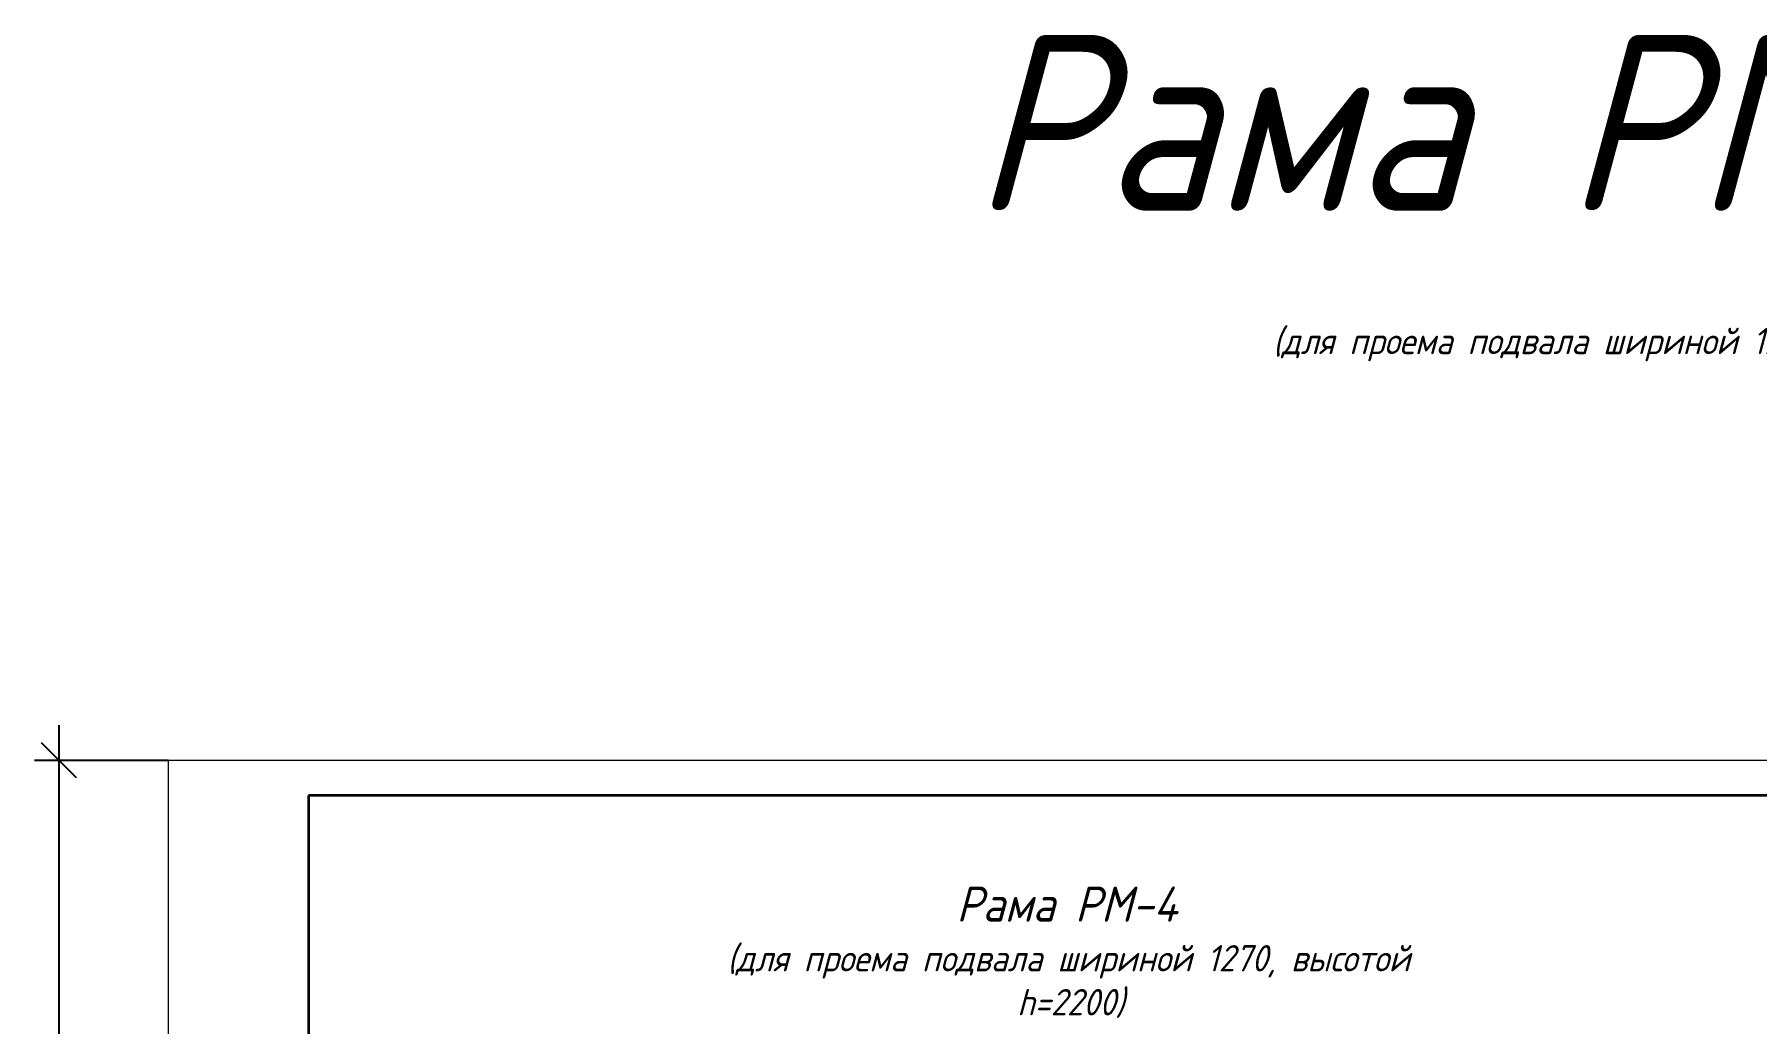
# Model space of a CAD drawing. Header units: millimetres. Extents: x 749182 to 2267578, y 70462 to 311449.
# Drawn here: x 2069540 to 2074444, y 192372 to 195188 of the extents above; entities that cross this region are included whole.
import ezdxf

# ---------------------------------------------------------------- set-up
doc = ezdxf.new("R2010")
doc.units = ezdxf.units.MM
doc.layers.get('Defpoints').update_dxf_attribs({"color": 255})
doc.layers.add('Текст', color=7, linetype='Continuous')
doc.styles.add('GOST', font='', dxfattribs={"width": 0.8, "oblique": 10})
doc.styles.add('GOST 2.304_new', font='isocpeur.ttf', dxfattribs={"width": 0.9, "oblique": 15})
doc.styles.add('БДА100', font='romand.shx', dxfattribs={"width": 0.7})
doc.styles.get('GOST').set_extended_font_data('GOST type A')
doc.dimstyles.new('БДА1', dxfattribs={"dimtxt": 2, "dimasz": 1, "dimexe": 0.7, "dimexo": 0, "dimgap": 0.8, "dimtad": 1, "dimdec": 0, "dimrnd": 1, "dimzin": 0, "dimdsep": 46, "dimtxsty": 'БДА100', "dimblk": 'OBLIQUE', "dimcen": 2, "dimdle": 1, "dimadec": 0, "dimazin": 0, "dimtfac": 1, "dimtdec": 0, "dimtmove": 1, "dimatfit": 3, "dimldrblk": 'NONE', "dimfxl": 0, "dimtolj": 1, "dimtzin": 0, "dimlwd": -1, "dimlwe": -1, "dimarcsym": 0})

# ---------------------------------------------------------------- blocks, each defined once
blk = doc.blocks.new('_Oblique')
at = {"color": 0, "linetype": 'ByBlock', "lineweight": -2}
blk.add_line((-0.5, -0.5), (0.5, 0.5), dxfattribs=at)
blk = doc.blocks.new('*D715')
at = {"layer": 'Defpoints', "color": 0, "transparency": 16777216}
for p, q in [((-15.52, -5), (-15.52, 425)), ((0, 420), (-19.02, 420)), ((0, 0), (-19.02, 0))]:
    blk.add_line(p, q, dxfattribs=at)
for p in [(-15.52, 420), (0, 420), (0, 0)]:
    blk.add_point(p, dxfattribs=at)
at = {"layer": 'Defpoints', "color": 0, "transparency": 16777216, "xscale": 5, "yscale": 5, "zscale": 5}
for p, rotation in [((-15.52, 420), 90), ((-15.52, 0), 270)]:
    blk.add_blockref('_Oblique', p, dxfattribs=dict(at, rotation=rotation))
at = {"layer": 'Defpoints', "color": 0, "lineweight": 0, "transparency": 16777216, "insert": (-24.52, 148.5), "char_height": 10, "attachment_point": 5, "rotation": 90, "style": 'БДА100'}
blk.add_mtext('\\A1;420', dxfattribs=at)
blk = doc.blocks.new('_None')
blk = doc.blocks.new('*U713')
at = {"color": 44, "lineweight": 20, "ltscale": 10}
for p, q in [((594, 420), (0, 420)), ((0, 420), (0, 0))]:
    blk.add_line(p, q, dxfattribs=at)
at = {"color": 137, "lineweight": 35, "ltscale": 10}
for p, q in [((589, 415), (20, 415)), ((20, 415), (20, 5))]:
    blk.add_line(p, q, dxfattribs=at)
at = {"color": 44, "lineweight": 13, "style": 'GOST', "oblique": 10, "width": 0.8}
for tag in ['ФОРМАТВЕРТ', 'ФОРМАТГОРИЗ']:
    blk.add_attdef(tag, (542.98, 1.6), '', height=2, dxfattribs=at)
at = {"layer": 'Defpoints', "color": 251, "lineweight": 0}
dim = blk.add_linear_dim(base=(-15.52, 420), p1=(0, 0), p2=(0, 420), angle=90, dimstyle='БДА1', override={"dimscale": 5}, dxfattribs=at)
dim.commit()
dim.dimension.update_dxf_attribs({"geometry": '*D715', "text_midpoint": (-15.52, 148.5), "dimtype": 128})

msp = doc.modelspace()

# ---------------------------------------------------------------- block references
at = {"xscale": 20, "yscale": 20, "zscale": 20}
msp.add_blockref('*U713', (2069920.0876, 184721.2735), dxfattribs=at)

# ---------------------------------------------------------------- texts
at = {"layer": 'Текст', "lineweight": 30, "ltscale": 20, "char_height": 100, "attachment_point": 1, "style": 'GOST 2.304_new'}
for s, width, insert in [('\\pi874.266;{\\H5x;Рама РМ-4 \\P\\pi1729.956;\\H0.15x;(для проема подвала шириной 1270)}', 5031.480346, (2071336.5075, 195186.2717)), ('\\pi828.68534;Рама РМ-4{\\H0.75x; \\P\\pi175.96576;(для проема подвала шириной 1270, высотой \\P\\pi1001.92736;h=2200)}', 2322.960521, (2071336.5075, 192762.2768))]:
    msp.add_mtext_dynamic_manual_height_columns(s, width=width, gutter_width=125, heights=[0], dxfattribs=dict(at, insert=insert))

doc.saveas('drawing.dxf')
